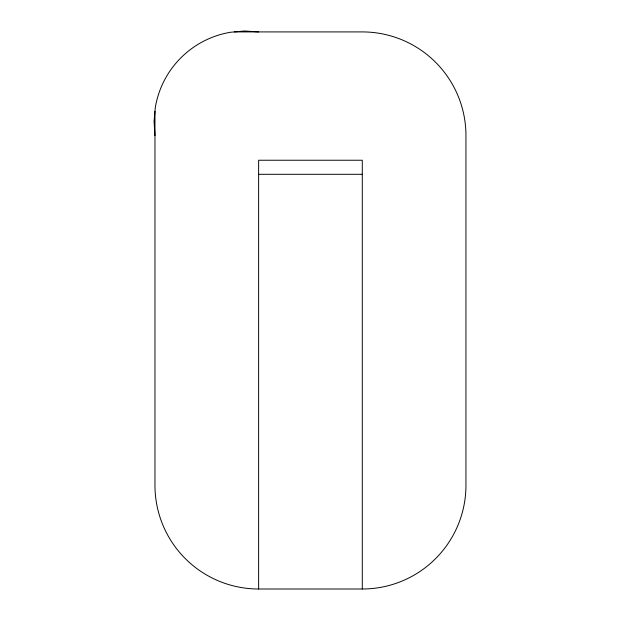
<?xml version="1.0" encoding="UTF-8"?>
<svg xmlns="http://www.w3.org/2000/svg" width="620" height="620" viewBox="0 0 620 620"><rect width="100%" height="100%" fill="white"/><g stroke="black" fill="none" stroke-linecap="round" stroke-linejoin="round"><path stroke-width="0.93" d="M234.376 31.915L362.289 31.915A103.664 103.664 0 0 1 465.946 135.571L465.946 485.336A103.664 103.664 0 0 1 362.289 589L258.625 589A103.664 103.664 0 0 1 154.969 485.336L154.969 111.329M258.625 174.305L362.289 174.305M258.625 31.915L244.513 31L230.423 32.271A91.621 91.621 0 0 0 155.326 107.368L154.055 121.458L154.969 135.571M362.289 589L362.289 160.239L258.625 160.239L258.625 589"/></g></svg>
